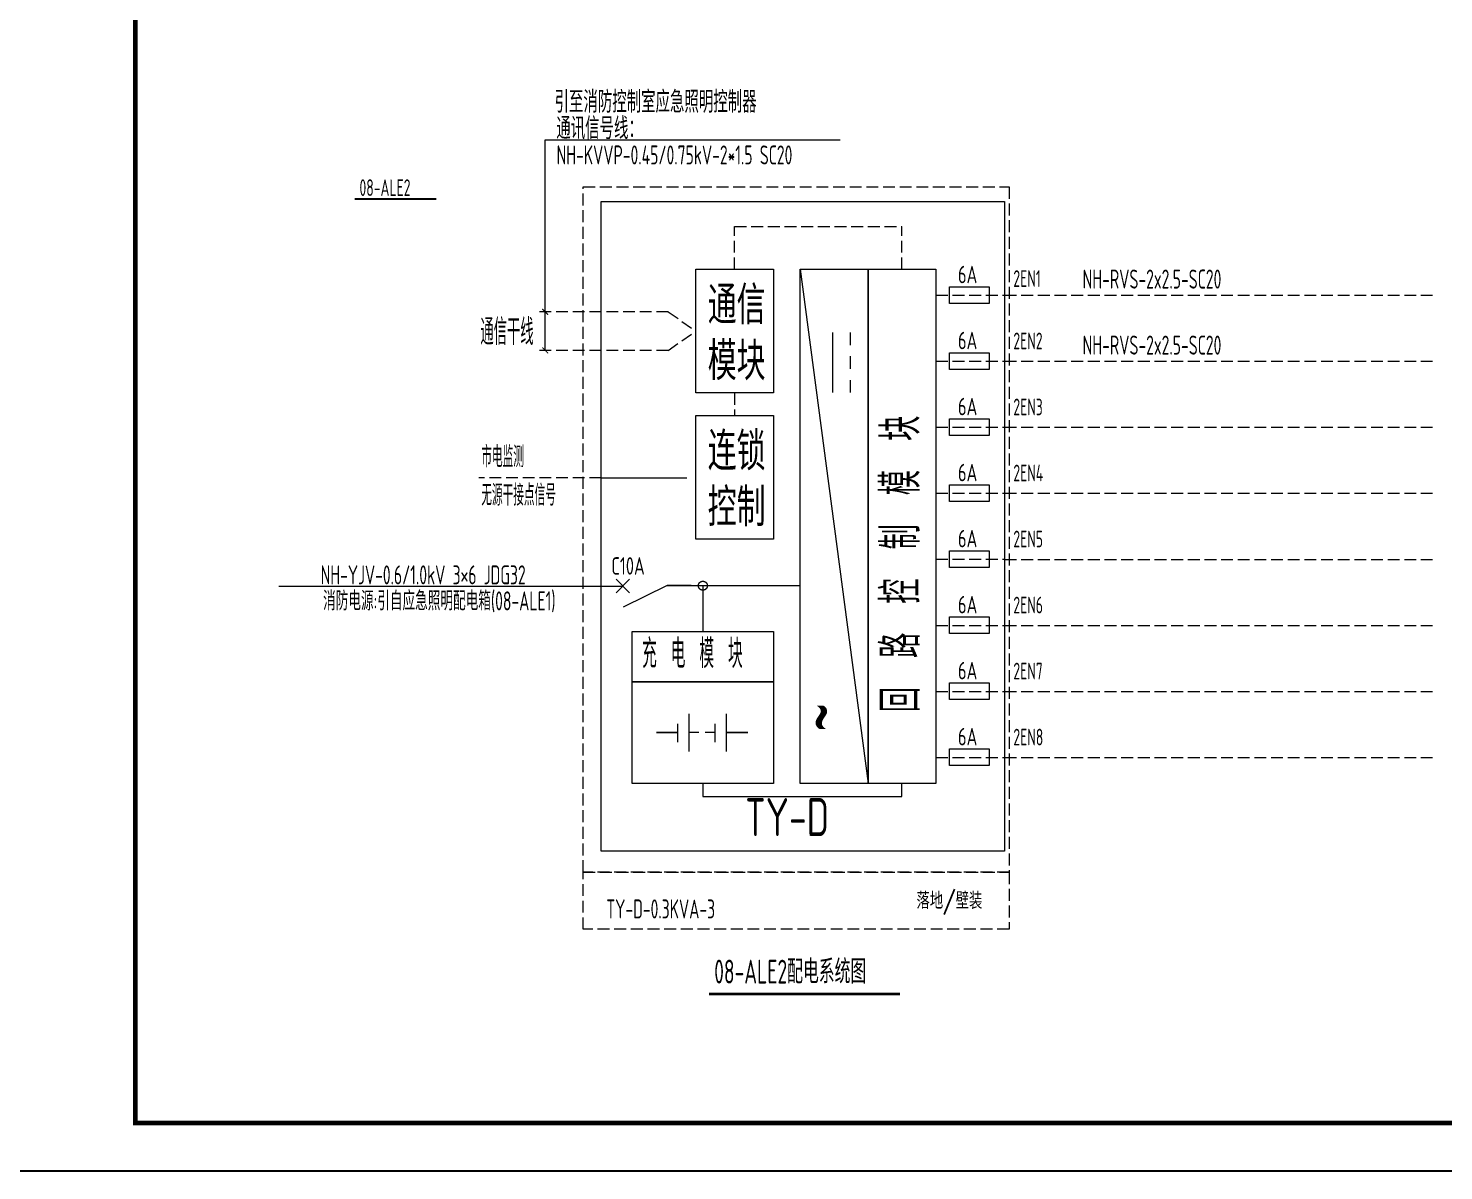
# Model space of a CAD drawing. Extents: x 5279878 to 5976284, y -275259 to -27697.
# Drawn here: x 5567194 to 5596933, y -170032 to -146041 of the extents above; entities that cross this region are included whole.
import ezdxf
from ezdxf.enums import TextEntityAlignment as Align

# ---------------------------------------------------------------- set-up
doc = ezdxf.new("R2010")
doc.units = 0
doc.header["$LTSCALE"] = 1000
doc.header["$MEASUREMENT"] = 0
for name, pattern in [('ABOVE', [3, 1.8, -1.2]), ('ACAD_ISO02W100', [15, 12, -3]), ('DASH', [0.35, 0.25, -0.1])]:
    doc.linetypes.add(name, pattern=pattern)
doc.layers.get('0').update_dxf_attribs({"linetype": 'CONTINUOUS'})
for name, color, linetype in [('E-电气标注', 255, 'CONTINUOUS'), ('TEXT', 7, 'CONTINUOUS'), ('TUKUANG', 4, 'CONTINUOUS'), ('电信', 7, 'CONTINUOUS'), ('电气', 7, 'CONTINUOUS'), ('电气文字', 7, 'CONTINUOUS')]:
    doc.layers.add(name, color=color, linetype=linetype)
doc.styles.add('_TCH_DIM', font='SIMPLEX', dxfattribs={"bigfont": 'GBCBIG'})
doc.styles.add('sceic', font='sceie.shx', dxfattribs={"width": 0.8, "bigfont": 'sceic.shx'})
doc.styles.add('sceie', font='sceie.shx', dxfattribs={"width": 0.7, "bigfont": 'sceic.shx'})
doc.styles.add('TT-simplex', font='simplex.shx', dxfattribs={"width": 0.8, "bigfont": 'hztxt.shx'})
doc.styles.add('txt', font='ros.shx', dxfattribs={"width": 0.8, "height": 300, "bigfont": 'hzs.shx'})

# ---------------------------------------------------------------- blocks, each defined once
blk = doc.blocks.new('yjzmjzdy')
at = {"color": 4, "linetype": 'DASH', "lineweight": 0}
for p, q in [((-503081, 60117, 10940), (-499564, 60117, 10944)), ((-503081, 59218, 10940), (-503081, 60117, 10940)), ((-499564, 59218, 10944), (-499564, 60117, 10944)), ((-503081, 56622, 10940), (-503081, 56149, 10940))]:
    blk.add_line(p, q, dxfattribs=at)
at = {"lineweight": 0}
blk.add_line((-501702, 59218, 10944), (-500277, 48421, 10944), dxfattribs=at)
at = {"color": 1, "linetype": 'DASH', "lineweight": 0}
for p, q in [((-498851, 58673, 10944), (-497408, 58673, 10944)), ((-498851, 57286, 10944), (-497408, 57286, 10944)), ((-498851, 55900, 10944), (-497408, 55900, 10944)), ((-498851, 54513, 10944), (-497408, 54513, 10944)), ((-498851, 53127, 10944), (-497408, 53127, 10944)), ((-498851, 51740, 10944), (-497408, 51740, 10944)), ((-498851, 50353, 10944), (-497408, 50353, 10944)), ((-498851, 48967, 10944), (-497408, 48967, 10944))]:
    blk.add_line(p, q, dxfattribs=at)
at = {"color": 7, "lineweight": 0}
for p, q in [((-501026, 57894, 5472), (-501026, 56629, 5472)), ((-500652, 57894, 5472), (-500652, 57626, 5472)), ((-500652, 57397, 5472), (-500652, 57129, 5472)), ((-500652, 56887, 5472), (-500652, 56629, 5472)), ((-503992, 52576, 16416), (-504498, 52576, 16416)), ((-505229, 50557, 10944), (-502265, 50557, 10944)), ((-504273, 49288, 10944), (-504273, 49670, 10944)), ((-504037, 49093, 10944), (-504037, 49885, 10944)), ((-503489, 49288, 10944), (-503489, 49670, 10944)), ((-503252, 49093, 10944), (-503252, 49885, 10944)), ((-504720, 49489, 10944), (-504273, 49489, 10944)), ((-504273, 49489, 10944), (-504720, 49489, 10944)), ((-503830, 49489, 10944), (-504037, 49489, 10944)), ((-503489, 49489, 10944), (-503696, 49489, 10944)), ((-503252, 49489, 10944), (-502805, 49489, 10944)), ((-502805, 49489, 10944), (-503252, 49489, 10944))]:
    blk.add_line(p, q, dxfattribs=at)
at = {"color": 6, "linetype": 'ABOVE', "lineweight": 0}
blk.add_line((-505882, 54840), (-503896, 54840, 10940), dxfattribs=at)
at = {"color": 7, "linetype": 'ACAD_ISO02W100', "lineweight": 0}
for p, q in [((-505288, 52707, 16416), (-505566, 52423, 16416)), ((-505566, 52707, 16416), (-505288, 52423, 16416)), ((-504498, 52576, 16416), (-505422, 52119, 16416))]:
    blk.add_line(p, q, dxfattribs=at)
at = {"color": 1, "lineweight": 0}
for p, q in [((-505882, 52565, 17307), (-505427, 52565, 16416)), ((-504498, 52576, 16416), (-501702, 52576, 10944)), ((-503747, 52573, 10944), (-503747, 51610, 10944))]:
    blk.add_line(p, q, dxfattribs=at)
at = {"lineweight": 0}
blk.add_lwpolyline([(-505882, 60644), (-497408, 60644), (-497408, 46996), (-505882, 46996)], close=True, dxfattribs=at)
at = {"color": 7, "lineweight": 0, "elevation": 10940}
for points in [[(-502265, 59218), (-502265, 56622), (-503896, 56622), (-503896, 59218)], [(-502265, 56149), (-502265, 53553), (-503896, 53553), (-503896, 56149)]]:
    blk.add_lwpolyline(points, close=True, dxfattribs=at)
at = {"color": 7, "lineweight": 0, "elevation": 10944}
for points in [[(-500277, 59218), (-500277, 48421), (-501702, 48421), (-501702, 59218), (-500277, 59218)], [(-498851, 59218), (-498851, 48421), (-500277, 48421), (-500277, 59218), (-498851, 59218)]]:
    blk.add_lwpolyline(points, dxfattribs=at)
at = {"color": 7, "lineweight": 0}
for points in [[(-498565, 58853), (-497731, 58853), (-497731, 58500), (-498565, 58500)], [(-498565, 57466), (-497731, 57466), (-497731, 57114), (-498565, 57114)], [(-498565, 56080), (-497731, 56080), (-497731, 55727), (-498565, 55727)], [(-498565, 54693), (-497731, 54693), (-497731, 54341), (-498565, 54341)], [(-498565, 53307), (-497731, 53307), (-497731, 52954), (-498565, 52954)], [(-498565, 51920), (-497731, 51920), (-497731, 51568), (-498565, 51568)], [(-498565, 50534), (-497731, 50534), (-497731, 50181), (-498565, 50181)], [(-498565, 49147), (-497731, 49147), (-497731, 48794), (-498565, 48794)]]:
    blk.add_lwpolyline(points, close=True, dxfattribs=at)
at = {"color": 4, "linetype": 'DASH', "lineweight": 0, "elevation": 10940}
for points in [[(-504474, 58325), (-505882, 58325)], [(-504474, 58325), (-503896, 57920)], [(-504474, 57514), (-503896, 57920)], [(-504474, 57514), (-505882, 57514)]]:
    blk.add_lwpolyline(points, dxfattribs=at)
at = {"lineweight": 0, "elevation": 10944}
for points in [[(-502265, 50557), (-505229, 50557), (-505229, 51610), (-502265, 51610)], [(-505229, 50557), (-502265, 50557), (-502265, 48421), (-505229, 48421)]]:
    blk.add_lwpolyline(points, close=True, dxfattribs=at)
at = {"color": 1, "lineweight": 0, "elevation": 10944}
blk.add_lwpolyline([(-503747, 48421), (-503747, 48144), (-499564, 48144), (-499564, 48421)], dxfattribs=at)
at = {"color": 7, "linetype": 'ACAD_ISO02W100', "lineweight": 0}
blk.add_circle((-503747, 52573, 10944), 94.7, dxfattribs=at)
at = {"color": 7, "linetype": 'ByBlock', "lineweight": 0}
for s, height, style, width, p in [('6A', 367.2, 'sceic', 0.8, (-498387, 58925, 4378)), ('通信', 800, 'sceic', 0.8, (-503645, 58065, 10944)), ('模块', 800, 'sceic', 0.8, (-503645, 56890, 10944)), ('6A', 367.2, 'sceic', 0.8, (-498387, 57539, 4378)), ('6A', 367.2, 'sceic', 0.8, (-498387, 56152, 4378)), ('连锁', 800, 'sceic', 0.8, (-503645, 54996, 10944)), ('6A', 367.2, 'sceic', 0.8, (-498387, 54766, 4378)), ('控制', 800, 'sceic', 0.8, (-503645, 53821, 10944)), ('6A', 367.2, 'sceic', 0.8, (-498387, 53379, 4378)), ('C10A', 367.2, 'sceic', 0.8, (-505670, 52805, 16416)), ('6A', 367.2, 'sceic', 0.8, (-498387, 51992, 4378)), ('充 电 模 块 ', 605.9, '_TCH_DIM', 0.705882, (-505022, 50842, 5691)), ('6A', 367.2, 'sceic', 0.8, (-498387, 50606, 4378)), ('6A', 367.2, 'sceic', 0.8, (-498387, 49219, 4378)), ('TY-D', 800, 'sceic', 0.8, (-502857, 47314))]:
    blk.add_text(s, height=height, dxfattribs=dict(at, style=style, width=width)).set_placement(p)
at = {"color": 7, "linetype": 'ACAD_ISO02W100', "lineweight": 0, "style": 'sceie', "width": 0.7}
blk.add_text('回  路  控  制  模  块', height=800, rotation=90, dxfattribs=at).set_placement((-499190, 49916, 10944))
at = {"color": 7, "lineweight": 0, "style": 'txt', "width": 0.55}
blk.add_text('~', height=1350, rotation=90, dxfattribs=at).set_placement((-500607, 49521, 16416))

msp = doc.modelspace()

# ---------------------------------------------------------------- linework, layer by layer
at = {"lineweight": 0}
for p, q in [((5578055, -152805.8, 10939.6), (5578055, -148383.3, -20275.4)), ((5578055, -148383.3, -20275.4), (5584251.1, -148383.3, -20275.4))]:
    msp.add_line(p, q, dxfattribs=at)
at = {"linetype": 'DASH', "lineweight": 0}
for p, q in [((5587706.5, -151647.1, 10944), (5596697.2, -151647.1, 10944)), ((5587706.5, -153033.7, 10944), (5596697.2, -153033.7, 10944)), ((5587706.5, -154420.2, 10944), (5596697.2, -154420.2, 10944)), ((5587706.5, -155806.8, 10944), (5596697.2, -155806.8, 10944)), ((5587706.5, -157193.4, 10944), (5596697.2, -157193.4, 10944)), ((5587706.5, -158580, 10944), (5596697.2, -158580, 10944)), ((5587706.5, -159966.5, 10944), (5596697.2, -159966.5, 10944)), ((5587706.5, -161353.1, 10944), (5596697.2, -161353.1, 10944))]:
    msp.add_line(p, q, dxfattribs=at)
at = {"color": 6, "linetype": 'DASH', "lineweight": 0}
msp.add_line((5579232.3, -155479.8), (5576663.2, -155479.8), dxfattribs=at)
at = {"linetype": 'ByBlock', "lineweight": 0}
msp.add_line((5572457.8, -157755.2, 3106.8), (5579232.3, -157755.2, 15455.6), dxfattribs=at)
at = {"lineweight": 0, "const_width": 21.9}
for points, elevation in [([(5577993.1, -151933), (5578116.9, -152056.7)], -20275.4), ([(5577993.1, -152743.9), (5578116.9, -152867.6)], 10939.6)]:
    msp.add_lwpolyline(points, dxfattribs=dict(at, elevation=elevation))
at = {"linetype": 'DASH', "lineweight": 0, "elevation": 10939.6}
for points in [[(5579232.3, -151994.9), (5577861.4, -151994.9)], [(5579232.3, -152805.8), (5577861.4, -152805.8)]]:
    msp.add_lwpolyline(points, dxfattribs=at)
at = {"layer": 'E-电气标注', "linetype": 'DASH', "lineweight": 0}
for points in [[(5578853, -149370.9), (5587804.1, -149370.9), (5587804.1, -163761.7), (5578853, -163761.7)], [(5578853, -163761.7), (5587804.1, -163761.7), (5587804.1, -164961.7), (5578853, -164961.7)]]:
    msp.add_lwpolyline(points, close=True, dxfattribs=at)
at = {"layer": 'TUKUANG'}
msp.add_lwpolyline([(5566944.4, -170032), (5626344.4, -170032), (5626344.4, -128032), (5566944.4, -128032)], close=True, dxfattribs=at)
at = {"layer": 'TUKUANG', "const_width": 100}
msp.add_lwpolyline([(5569444.4, -169032), (5625344.4, -169032), (5625344.4, -129032), (5569444.4, -129032)], close=True, dxfattribs=at)
at = {"layer": '电气', "const_width": 50}
msp.add_lwpolyline([(5581497.1, -166322.1), (5585508.2, -166322.1)], dxfattribs=at)
at = {"layer": '电气文字'}
msp.add_line((5574051.8, -149623.8), (5575761.7, -149623.8), dxfattribs=at)

# ---------------------------------------------------------------- block references
msp.add_blockref('yjzmjzdy', (6085114.6, -210320), dxfattribs=at)

# ---------------------------------------------------------------- texts
at = {"linetype": 'ACAD_ISO02W100', "lineweight": 0, "style": '_TCH_DIM', "width": 0.705882}
for s, height, p in [('通信干线', 550.8, (5576692.4, -152693.1, 36686.9)), ('市电监测', 440.64, (5576712.6, -155259.7, -688.3)), ('无源干接点信号', 440.64, (5576712.6, -156064.8, -688.3))]:
    msp.add_text(s, height=height, dxfattribs=at).set_placement(p)
at = {"layer": 'E-电气标注', "lineweight": 0, "style": 'TT-simplex', "width": 0.8}
msp.add_text('落地/壁装', height=350, dxfattribs=at).set_placement((5587240.3, -164536.1), align=Align.RIGHT)
at = {"layer": 'TEXT', "color": 2, "style": 'sceie', "width": 0.7}
msp.add_text('08-ALE2配电系统图', height=500, dxfattribs=at).set_placement((5581605.7, -166101.6))
at = {"layer": '电信', "style": 'sceie', "width": 0.7}
for s, p in [('引至消防控制室应急照明控制器', (5578251.2, -147813.7, -20275.4)), ('通讯信号线：', (5578287.5, -148368.9, -20275.4))]:
    msp.add_text(s, height=456, dxfattribs=at).set_placement(p)
at = {"layer": '电气文字', "style": 'sceie', "width": 0.7}
for s, height, p in [('NH-KVVP-0.45/0.75kV-2*1.5 SC20', 399, (5578292.9, -148900.1, -20275.4)), ('08-ALE2', 350, (5574152.1, -149562.3)), ('2EN1', 350, (5587891.2, -151472.4, 5472)), ('NH-RVS-2x2.5-SC20 ', 400, (5589345.1, -151507.6)), ('2EN2', 350, (5587891.2, -152782, 5472)), ('NH-RVS-2x2.5-SC20 ', 400, (5589345.1, -152894.1)), ('2EN3', 350, (5587891.2, -154168.6, 5472)), ('2EN4', 350, (5587891.2, -155555.2, 5472)), ('2EN5', 350, (5587891.2, -156941.8, 5472)), ('NH-YJV-0.6/1.0kV 3×6 JDG32', 399, (5573336.6, -157719, 27312.8)), ('2EN6', 350, (5587891.2, -158328.3, 5472)), ('2EN7', 350, (5587891.2, -159714.9, 5472)), ('2EN8', 350, (5587891.2, -161101.5, 5472))]:
    msp.add_text(s, height=height, dxfattribs=at).set_placement(p)
at = {"layer": '电气文字', "color": 1, "style": 'sceie', "width": 0.7}
msp.add_text('消防电源:引自应急照明配电箱(08-ALE1)', height=399, dxfattribs=at).set_placement((5573387.6, -158265.5, 27312.8))
at = {"layer": '电气文字', "style": 'sceie', "width": 0.7}
msp.add_text('TY-D-0.3KVA-3 ', height=399, dxfattribs=at).set_placement((5581775.6, -164734.3, -20275.4), align=Align.RIGHT)

doc.saveas('drawing.dxf')
